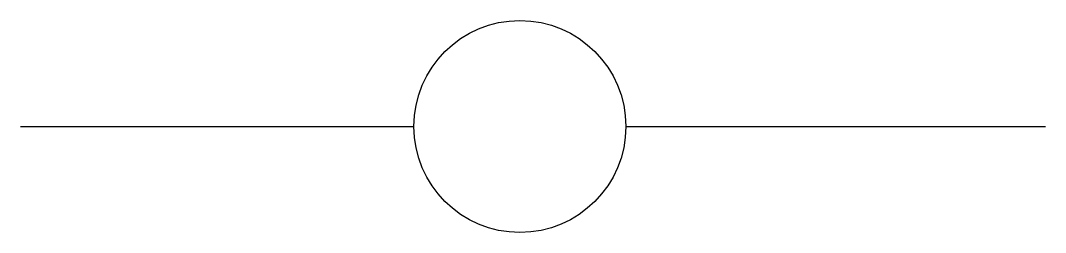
# Model space of a CAD drawing. Header units: metres. Extents: x -22316 to -20940, y -145726 to -145442.
import ezdxf

# ---------------------------------------------------------------- set-up
doc = ezdxf.new("R2010")
doc.units = ezdxf.units.M
doc.layers.add('DET1', color=1, linetype='Continuous')
doc.layers.add('G', color=3, linetype='Continuous')

msp = doc.modelspace()

# ---------------------------------------------------------------- linework, layer by layer
at = {"layer": 'DET1'}
msp.add_circle((-21645.61, -145583.99), 142.23, dxfattribs=at)
at = {"layer": 'G'}
for p, q in [((-22316.08, -145583.99), (-21787.84, -145583.99)), ((-21503.39, -145583.99), (-20939.94, -145583.99))]:
    msp.add_line(p, q, dxfattribs=at)

doc.saveas('drawing.dxf')
